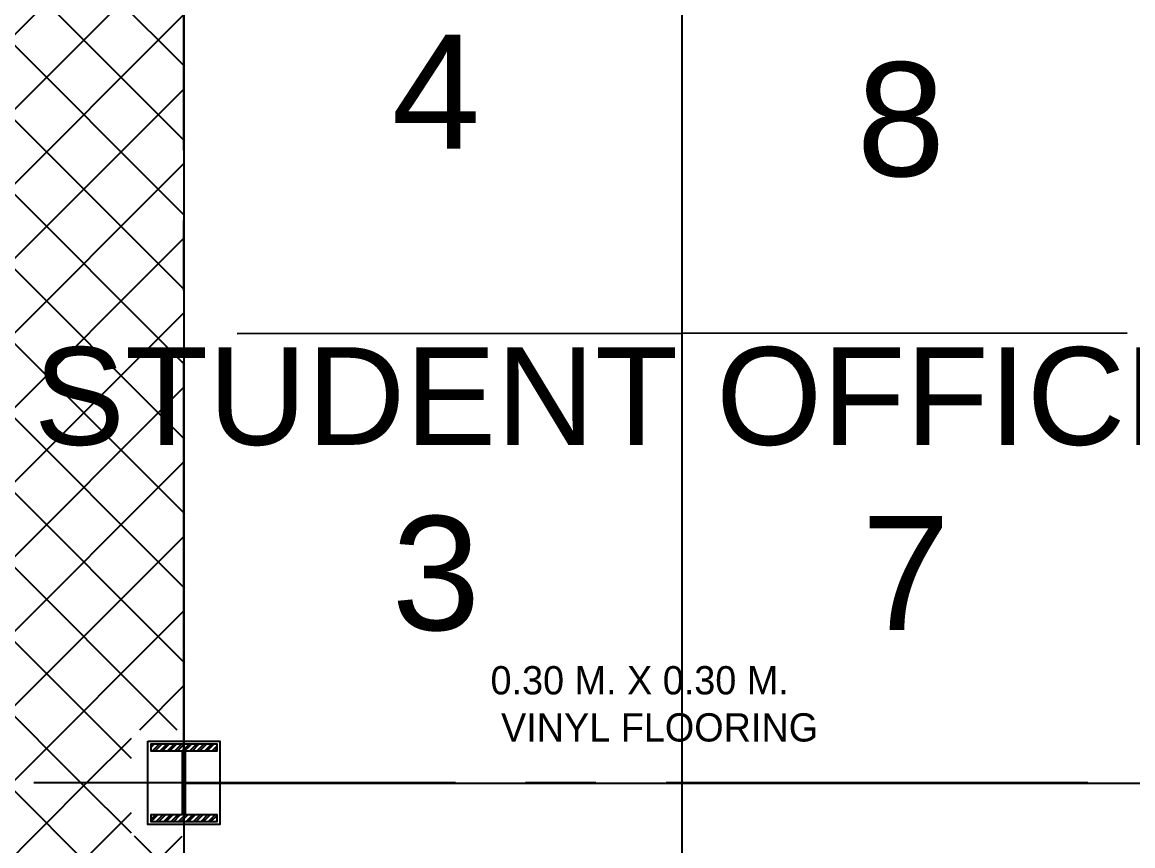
# Model space of a CAD drawing. Header units: millimetres. Extents: x 2148 to 2681, y 758 to 986.
# Drawn here: x 2320.95 to 2330.99, y 866.95 to 874.39 of the extents above; entities that cross this region are included whole.
import ezdxf

# ---------------------------------------------------------------- set-up
doc = ezdxf.new("R2010")
doc.units = ezdxf.units.MM
doc.linetypes.add('CENTER2', pattern=[28.575, 19.05, -3.175, 3.175, -3.175])
for name, color, linetype in [('A-Hatch', 253, 'Continuous'), ('cladding', 2, 'Continuous'), ('COL-EX', 2, 'Continuous'), ('D', 1, 'Continuous'), ('S_GRID LINES', 252, 'Continuous'), ('TEXT', 6, 'Continuous')]:
    doc.layers.add(name, color=color, linetype=linetype)
doc.styles.add('MMTX$0$ESMX$0$X-OPTA1D', font='x-opta1d')
doc.styles.add('SWISS', font='swissl.ttf')
pattern_1 = [(45, (-2.8079, 3e-13), (-0.3367596, 0.3367596), []), (135, (-2.8079, 3e-13), (-0.3367596, -0.3367596), [])]

msp = doc.modelspace()

# ---------------------------------------------------------------- hatches: boundary and pattern name
at = {"layer": 'A-Hatch'}
h = msp.add_hatch(dxfattribs=at)
h.set_pattern_fill('ANSI37', color=256, scale=0.15, style=0)
h.set_pattern_definition(pattern_1)
h.paths.add_polyline_path([(2322.4174928, 875.0103436), (2321.9196401, 875.0103436), (2321.9196401, 875.518508), (2319.5156001, 875.518508), (2319.5156001, 867.518508), (2321.9368649, 867.518508), (2321.9368649, 867.998508), (2322.4174928, 867.998508)])
h = msp.add_hatch(dxfattribs=at)
h.set_pattern_fill('ANSI32', color=256, scale=0.005, style=0)
h.set_pattern_definition([(45, (32.251856, 3e-13), (-0.0336759605, 0.0336759605), []), (45, (32.274306, 3e-13), (-0.0336759605, 0.0336759605), [])])
h.paths.add_polyline_path([(2322.4274167, 867.808508), (2322.7124167, 867.808508), (2322.7124167, 867.868508), (2322.1124167, 867.868508), (2322.1124167, 867.808508), (2322.3974167, 867.808508), (2322.3974167, 867.228508), (2322.1124167, 867.228508), (2322.1124167, 867.168508), (2322.7124167, 867.168508), (2322.7124167, 867.228508), (2322.4274167, 867.228508)])
h = msp.add_hatch(dxfattribs=at)
h.set_pattern_fill('ANSI37', color=256, scale=0.15, style=0)
h.set_pattern_definition(pattern_1)
h.paths.add_polyline_path([(2319.5156001, 867.518508), (2319.5156001, 859.518508), (2321.9368649, 859.518508), (2321.9368649, 859.998508), (2322.4174928, 859.998508), (2322.4174928, 867.0352581), (2321.9368649, 867.0352581), (2321.9368649, 867.518508)])

# ---------------------------------------------------------------- linework, layer by layer
at = {"layer": 'cladding', "elevation": 0}
msp.add_lwpolyline([(2322.0874167, 867.893508), (2322.7374167, 867.893508), (2322.7374167, 867.143508), (2322.0874167, 867.143508)], close=True, dxfattribs=at)
at = {"layer": 'COL-EX', "elevation": 0}
msp.add_lwpolyline([(2322.4274167, 867.808508), (2322.7124167, 867.808508), (2322.7124167, 867.868508), (2322.1124167, 867.868508), (2322.1124167, 867.808508), (2322.3974167, 867.808508), (2322.3974167, 867.228508), (2322.1124167, 867.228508), (2322.1124167, 867.168508), (2322.7124167, 867.168508), (2322.7124167, 867.228508), (2322.4274167, 867.228508)], close=True, dxfattribs=at)
at = {"layer": 'D', "ltscale": 0.5}
for p, q in [((2326.914209, 859.7699809, 0), (2326.914209, 875.0103436, 0)), ((2322.8935811, 871.5772703, 0), (2330.9335811, 871.58377, 0)), ((2322.414209, 867.5156028, 0), (2331.414209, 867.5156028, 0))]:
    msp.add_line(p, q, dxfattribs=at)
at = {"layer": 'D', "ltscale": 0.5, "elevation": 0}
msp.add_lwpolyline([(2322.414209, 859.7699809), (2322.414209, 875.0103436), (2331.414209, 875.0103436), (2331.414209, 859.7699809)], close=True, dxfattribs=at)
at = {"layer": 'S_GRID LINES', "linetype": 'CENTER2', "ltscale": 0.2}
for p, q in [((2322.4124167, 867.518508, 0), (2322.4124167, 903.5418845, 0)), ((2322.4124167, 867.518508, 0), (2322.4124167, 873.2279283, 0)), ((2336.2946772, 867.518508, 0), (2314.7272654, 867.518508, 0))]:
    msp.add_line(p, q, dxfattribs=at)

# ---------------------------------------------------------------- texts
at = {"color": 2, "insert": (2325.1823077, 868.2303949), "char_height": 0.25536, "width": 11.644719696, "attachment_point": 4, "style": 'MMTX$0$ESMX$0$X-OPTA1D'}
msp.add_mtext('0.30 M. X 0.30 M.\\P VINYL FLOORING', dxfattribs=at)
at = {"layer": 'TEXT', "style": 'SWISS'}
for s, height, p in [('4', 1.0296, (2324.2895915, 873.2459195, 0)), ('8', 1.0296, (2328.490021, 872.9979473, 0)), ('STUDENT OFFICES-2', 0.882528847, (2321.0563392, 870.571247, 0)), ('3', 1.0296, (2324.2895915, 868.8983572, 0)), ('7', 1.0296, (2328.5329467, 868.8983572, 0))]:
    msp.add_text(s, height=height, dxfattribs=at).set_placement(p)

doc.saveas('drawing.dxf')
